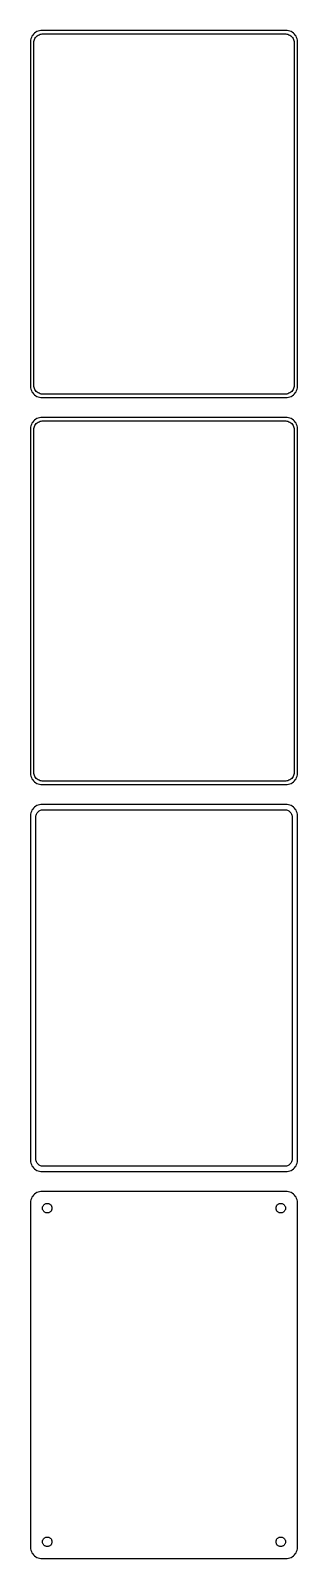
# Model space of a CAD drawing. Header units: metres. Extents: x -60 to 60, y 614 to 1300.
import ezdxf

# ---------------------------------------------------------------- set-up
doc = ezdxf.new("R2010")
doc.units = ezdxf.units.M

msp = doc.modelspace()

# ---------------------------------------------------------------- linework, layer by layer
for p, q in [((-59.0451, 1298.44), (-59.3815, 1297.91)), ((-58.6448, 1298.92), (-59.0451, 1298.44)), ((-58.1871, 1299.35), (-58.6448, 1298.92)), ((-57.6791, 1299.72), (-58.1871, 1299.35)), ((-57.1289, 1300.02), (-57.6791, 1299.72)), ((-56.5451, 1300.26), (-57.1289, 1300.02)), ((-56.6433, 1298.38), (-56.2031, 1298.62)), ((-55.9369, 1300.41), (-56.5451, 1300.26)), ((-56.2031, 1298.62), (-55.7361, 1298.8)), ((-55.3139, 1300.49), (-55.9369, 1300.41)), ((-55.7361, 1298.8), (-55.2495, 1298.93)), ((55.3139, 1300.49), (-55.3139, 1300.49)), ((-55.2495, 1298.93), (-54.7512, 1298.99)), ((-54.7512, 1298.99), (54.7512, 1298.99)), ((54.7512, 1298.99), (55.2495, 1298.93)), ((55.2495, 1298.93), (55.7361, 1298.8)), ((55.9369, 1300.41), (55.3139, 1300.49)), ((55.7361, 1298.8), (56.2031, 1298.62)), ((56.5451, 1300.26), (55.9369, 1300.41)), ((56.2031, 1298.62), (56.6433, 1298.38)), ((57.1289, 1300.02), (56.5451, 1300.26)), ((57.6791, 1299.72), (57.1289, 1300.02)), ((58.1871, 1299.35), (57.6791, 1299.72)), ((58.6448, 1298.92), (58.1871, 1299.35)), ((59.0451, 1298.44), (58.6448, 1298.92)), ((59.3815, 1297.91), (59.0451, 1298.44)), ((-59.9606, 1296.13), (-60, 1295.5)), ((-60, 1295.5), (-60, 1140.5)), ((-59.8429, 1296.74), (-59.9606, 1296.13)), ((-59.6489, 1297.34), (-59.8429, 1296.74)), ((-59.3815, 1297.91), (-59.6489, 1297.34)), ((-58.5, 1295), (-58.4685, 1295.5)), ((-58.5, 1141), (-58.5, 1295)), ((-58.4685, 1295.5), (-58.3743, 1295.99)), ((-58.3743, 1295.99), (-58.2191, 1296.47)), ((-58.2191, 1296.47), (-58.0052, 1296.93)), ((-58.0052, 1296.93), (-57.7361, 1297.35)), ((-57.7361, 1297.35), (-57.4159, 1297.74)), ((-57.4159, 1297.74), (-57.0497, 1298.08)), ((-57.0497, 1298.08), (-56.6433, 1298.38)), ((56.6433, 1298.38), (57.0497, 1298.08)), ((57.0497, 1298.08), (57.4159, 1297.74)), ((57.4159, 1297.74), (57.7361, 1297.35)), ((57.7361, 1297.35), (58.0052, 1296.93)), ((58.0052, 1296.93), (58.2191, 1296.47)), ((58.2191, 1296.47), (58.3743, 1295.99)), ((58.3743, 1295.99), (58.4685, 1295.5)), ((58.4685, 1295.5), (58.5, 1295)), ((58.5, 1295), (58.5, 1141)), ((59.6489, 1297.34), (59.3815, 1297.91)), ((59.8429, 1296.74), (59.6489, 1297.34)), ((59.9606, 1296.13), (59.8429, 1296.74)), ((60, 1295.5), (59.9606, 1296.13)), ((60, 1140.5), (60, 1295.5)), ((-60, 1140.5), (-59.9606, 1139.87)), ((-58.4685, 1140.5), (-58.5, 1141)), ((-58.3743, 1140.01), (-58.4685, 1140.5)), ((58.4685, 1140.5), (58.3743, 1140.01)), ((58.5, 1141), (58.4685, 1140.5)), ((59.9606, 1139.87), (60, 1140.5)), ((-59.9606, 1139.87), (-59.8429, 1139.26)), ((-59.8429, 1139.26), (-59.6489, 1138.66)), ((-59.6489, 1138.66), (-59.3815, 1138.09)), ((-59.3815, 1138.09), (-59.0451, 1137.56)), ((-59.0451, 1137.56), (-58.6448, 1137.08)), ((-58.6448, 1137.08), (-58.1871, 1136.65)), ((-58.2191, 1139.53), (-58.3743, 1140.01)), ((-58.0052, 1139.07), (-58.2191, 1139.53)), ((-58.1871, 1136.65), (-57.6791, 1136.28)), ((-57.7361, 1138.65), (-58.0052, 1139.07)), ((-57.4159, 1138.26), (-57.7361, 1138.65)), ((-57.6791, 1136.28), (-57.1289, 1135.98)), ((-57.0497, 1137.92), (-57.4159, 1138.26)), ((-57.1289, 1135.98), (-56.5451, 1135.74)), ((-56.6433, 1137.62), (-57.0497, 1137.92)), ((-56.2031, 1137.38), (-56.6433, 1137.62)), ((-56.5451, 1135.74), (-55.9369, 1135.59)), ((-55.7361, 1137.2), (-56.2031, 1137.38)), ((-55.9369, 1135.59), (-55.3139, 1135.51)), ((-55.2495, 1137.07), (-55.7361, 1137.2)), ((-55.3139, 1135.51), (55.3139, 1135.51)), ((-54.7512, 1137.01), (-55.2495, 1137.07)), ((54.7512, 1137.01), (-54.7512, 1137.01)), ((55.2495, 1137.07), (54.7512, 1137.01)), ((55.7361, 1137.2), (55.2495, 1137.07)), ((55.3139, 1135.51), (55.9369, 1135.59)), ((56.2031, 1137.38), (55.7361, 1137.2)), ((55.9369, 1135.59), (56.5451, 1135.74)), ((56.6433, 1137.62), (56.2031, 1137.38)), ((56.5451, 1135.74), (57.1289, 1135.98)), ((57.0497, 1137.92), (56.6433, 1137.62)), ((57.4159, 1138.26), (57.0497, 1137.92)), ((57.1289, 1135.98), (57.6791, 1136.28)), ((57.7361, 1138.65), (57.4159, 1138.26)), ((57.6791, 1136.28), (58.1871, 1136.65)), ((58.0052, 1139.07), (57.7361, 1138.65)), ((58.2191, 1139.53), (58.0052, 1139.07)), ((58.1871, 1136.65), (58.6448, 1137.08)), ((58.3743, 1140.01), (58.2191, 1139.53)), ((58.6448, 1137.08), (59.0451, 1137.56)), ((59.0451, 1137.56), (59.3815, 1138.09)), ((59.3815, 1138.09), (59.6489, 1138.66)), ((59.6489, 1138.66), (59.8429, 1139.26)), ((59.8429, 1139.26), (59.9606, 1139.87)), ((-59.9606, 1122.13), (-60, 1121.5)), ((-60, 1121.5), (-60, 966.5)), ((-59.8429, 1122.74), (-59.9606, 1122.13)), ((-59.6489, 1123.34), (-59.8429, 1122.74)), ((-59.3815, 1123.91), (-59.6489, 1123.34)), ((-59.0451, 1124.44), (-59.3815, 1123.91)), ((-58.6448, 1124.92), (-59.0451, 1124.44)), ((-58.1871, 1125.35), (-58.6448, 1124.92)), ((-58.5, 1121), (-58.4685, 1121.5)), ((-58.5, 967), (-58.5, 1121)), ((-58.4685, 1121.5), (-58.3743, 1121.99)), ((-58.3743, 1121.99), (-58.2191, 1122.47)), ((-58.2191, 1122.47), (-58.0052, 1122.93)), ((-57.6791, 1125.72), (-58.1871, 1125.35)), ((-58.0052, 1122.93), (-57.7361, 1123.35)), ((-57.7361, 1123.35), (-57.4159, 1123.74)), ((-57.1289, 1126.02), (-57.6791, 1125.72)), ((-57.4159, 1123.74), (-57.0497, 1124.08)), ((-56.5451, 1126.26), (-57.1289, 1126.02)), ((-57.0497, 1124.08), (-56.6433, 1124.38)), ((-56.6433, 1124.38), (-56.2031, 1124.62)), ((-55.9369, 1126.41), (-56.5451, 1126.26)), ((-56.2031, 1124.62), (-55.7361, 1124.8)), ((-55.3139, 1126.49), (-55.9369, 1126.41)), ((-55.7361, 1124.8), (-55.2495, 1124.93)), ((55.3139, 1126.49), (-55.3139, 1126.49)), ((-55.2495, 1124.93), (-54.7512, 1124.99)), ((-54.7512, 1124.99), (54.7512, 1124.99)), ((54.7512, 1124.99), (55.2495, 1124.93)), ((55.2495, 1124.93), (55.7361, 1124.8)), ((55.9369, 1126.41), (55.3139, 1126.49)), ((55.7361, 1124.8), (56.2031, 1124.62)), ((56.5451, 1126.26), (55.9369, 1126.41)), ((56.2031, 1124.62), (56.6433, 1124.38)), ((57.1289, 1126.02), (56.5451, 1126.26)), ((56.6433, 1124.38), (57.0497, 1124.08)), ((57.0497, 1124.08), (57.4159, 1123.74)), ((57.6791, 1125.72), (57.1289, 1126.02)), ((57.4159, 1123.74), (57.7361, 1123.35)), ((58.1871, 1125.35), (57.6791, 1125.72)), ((57.7361, 1123.35), (58.0052, 1122.93)), ((58.0052, 1122.93), (58.2191, 1122.47)), ((58.6448, 1124.92), (58.1871, 1125.35)), ((58.2191, 1122.47), (58.3743, 1121.99)), ((58.3743, 1121.99), (58.4685, 1121.5)), ((58.4685, 1121.5), (58.5, 1121)), ((58.5, 1121), (58.5, 967)), ((59.0451, 1124.44), (58.6448, 1124.92)), ((59.3815, 1123.91), (59.0451, 1124.44)), ((59.6489, 1123.34), (59.3815, 1123.91)), ((59.8429, 1122.74), (59.6489, 1123.34)), ((59.9606, 1122.13), (59.8429, 1122.74)), ((60, 1121.5), (59.9606, 1122.13)), ((60, 966.5), (60, 1121.5)), ((-60, 966.5), (-59.9606, 965.873)), ((-59.9606, 965.873), (-59.8429, 965.257)), ((-59.8429, 965.257), (-59.6489, 964.659)), ((-59.6489, 964.659), (-59.3815, 964.091)), ((-59.3815, 964.091), (-59.0451, 963.561)), ((-59.0451, 963.561), (-58.6448, 963.077)), ((-58.6448, 963.077), (-58.1871, 962.647)), ((-58.4685, 966.499), (-58.5, 967)), ((-58.3743, 966.005), (-58.4685, 966.499)), ((-58.2191, 965.528), (-58.3743, 966.005)), ((-58.0052, 965.073), (-58.2191, 965.528)), ((-58.1871, 962.647), (-57.6791, 962.278)), ((-57.7361, 964.649), (-58.0052, 965.073)), ((-57.4159, 964.262), (-57.7361, 964.649)), ((-57.6791, 962.278), (-57.1289, 961.976)), ((-57.0497, 963.918), (-57.4159, 964.262)), ((-57.1289, 961.976), (-56.5451, 961.745)), ((-56.6433, 963.623), (-57.0497, 963.918)), ((-56.2031, 963.381), (-56.6433, 963.623)), ((-55.7361, 963.196), (-56.2031, 963.381)), ((-55.2495, 963.071), (-55.7361, 963.196)), ((-54.7512, 963.008), (-55.2495, 963.071)), ((54.7512, 963.008), (-54.7512, 963.008)), ((55.2495, 963.071), (54.7512, 963.008)), ((55.7361, 963.196), (55.2495, 963.071)), ((56.2031, 963.381), (55.7361, 963.196)), ((56.6433, 963.623), (56.2031, 963.381)), ((56.5451, 961.745), (57.1289, 961.976)), ((57.0497, 963.918), (56.6433, 963.623)), ((57.4159, 964.262), (57.0497, 963.918)), ((57.1289, 961.976), (57.6791, 962.278)), ((57.7361, 964.649), (57.4159, 964.262)), ((57.6791, 962.278), (58.1871, 962.647)), ((58.0052, 965.073), (57.7361, 964.649)), ((58.2191, 965.528), (58.0052, 965.073)), ((58.1871, 962.647), (58.6448, 963.077)), ((58.3743, 966.005), (58.2191, 965.528)), ((58.4685, 966.499), (58.3743, 966.005)), ((58.5, 967), (58.4685, 966.499)), ((58.6448, 963.077), (59.0451, 963.561)), ((59.0451, 963.561), (59.3815, 964.091)), ((59.3815, 964.091), (59.6489, 964.659)), ((59.6489, 964.659), (59.8429, 965.257)), ((59.8429, 965.257), (59.9606, 965.873)), ((59.9606, 965.873), (60, 966.5)), ((-56.5451, 961.745), (-55.9369, 961.589)), ((-55.9369, 961.589), (-55.3139, 961.51)), ((-55.3139, 961.51), (55.3139, 961.51)), ((55.3139, 961.51), (55.9369, 961.589)), ((55.9369, 961.589), (56.5451, 961.745)), ((-59.9606, 948.127), (-60, 947.5)), ((-59.8429, 948.743), (-59.9606, 948.127)), ((-59.6489, 949.341), (-59.8429, 948.743)), ((-59.3815, 949.909), (-59.6489, 949.341)), ((-59.0451, 950.439), (-59.3815, 949.909)), ((-58.6448, 950.923), (-59.0451, 950.439)), ((-58.1871, 951.353), (-58.6448, 950.923)), ((-57.6791, 951.722), (-58.1871, 951.353)), ((-57.1289, 952.024), (-57.6791, 951.722)), ((-57.5151, 947.774), (-57.3943, 948.146)), ((-57.3943, 948.146), (-57.2279, 948.5)), ((-57.2279, 948.5), (-57.0184, 948.83)), ((-56.5451, 952.255), (-57.1289, 952.024)), ((-57.0184, 948.83), (-56.7692, 949.131)), ((-56.7692, 949.131), (-56.4842, 949.399)), ((-55.9369, 952.411), (-56.5451, 952.255)), ((-56.4842, 949.399), (-56.168, 949.628)), ((-56.168, 949.628), (-55.8254, 949.817)), ((-55.3139, 952.49), (-55.9369, 952.411)), ((-55.8254, 949.817), (-55.4619, 949.961)), ((-55.4619, 949.961), (-55.0833, 950.058)), ((55.3139, 952.49), (-55.3139, 952.49)), ((-55.0833, 950.058), (-54.6954, 950.107)), ((-54.6954, 950.107), (54.6954, 950.107)), ((54.6954, 950.107), (55.0833, 950.058)), ((55.0833, 950.058), (55.4619, 949.961)), ((55.9369, 952.411), (55.3139, 952.49)), ((55.4619, 949.961), (55.8254, 949.817)), ((55.8254, 949.817), (56.168, 949.628)), ((56.5451, 952.255), (55.9369, 952.411)), ((56.168, 949.628), (56.4842, 949.399)), ((56.4842, 949.399), (56.7692, 949.131)), ((57.1289, 952.024), (56.5451, 952.255)), ((56.7692, 949.131), (57.0184, 948.83)), ((57.0184, 948.83), (57.2279, 948.5)), ((57.6791, 951.722), (57.1289, 952.024)), ((57.2279, 948.5), (57.3943, 948.146)), ((57.3943, 948.146), (57.5151, 947.774)), ((58.1871, 951.353), (57.6791, 951.722)), ((58.6448, 950.923), (58.1871, 951.353)), ((59.0451, 950.439), (58.6448, 950.923)), ((59.3815, 949.909), (59.0451, 950.439)), ((59.6489, 949.341), (59.3815, 949.909)), ((59.8429, 948.743), (59.6489, 949.341)), ((59.9606, 948.127), (59.8429, 948.743)), ((60, 947.5), (59.9606, 948.127)), ((-60, 947.5), (-60, 792.5)), ((-57.6129, 947), (-57.5884, 947.39)), ((-57.6129, 793), (-57.6129, 947)), ((-57.5884, 947.39), (-57.5151, 947.774)), ((57.5151, 947.774), (57.5884, 947.39)), ((57.5884, 947.39), (57.6129, 947)), ((57.6129, 947), (57.6129, 793)), ((60, 792.5), (60, 947.5)), ((-60, 792.5), (-59.9606, 791.873)), ((-59.9606, 791.873), (-59.8429, 791.257)), ((-59.8429, 791.257), (-59.6489, 790.659)), ((-59.6489, 790.659), (-59.3815, 790.091)), ((-59.3815, 790.091), (-59.0451, 789.561)), ((-57.5884, 792.61), (-57.6129, 793)), ((-57.5151, 792.226), (-57.5884, 792.61)), ((-57.3943, 791.854), (-57.5151, 792.226)), ((-57.2279, 791.5), (-57.3943, 791.854)), ((-57.0184, 791.17), (-57.2279, 791.5)), ((-56.7692, 790.869), (-57.0184, 791.17)), ((-56.4842, 790.601), (-56.7692, 790.869)), ((-56.168, 790.372), (-56.4842, 790.601)), ((-55.8254, 790.183), (-56.168, 790.372)), ((-55.4619, 790.039), (-55.8254, 790.183)), ((-55.0833, 789.942), (-55.4619, 790.039)), ((55.4619, 790.039), (55.0833, 789.942)), ((55.8254, 790.183), (55.4619, 790.039)), ((56.168, 790.372), (55.8254, 790.183)), ((56.4842, 790.601), (56.168, 790.372)), ((56.7692, 790.869), (56.4842, 790.601)), ((57.0184, 791.17), (56.7692, 790.869)), ((57.2279, 791.5), (57.0184, 791.17)), ((57.3943, 791.854), (57.2279, 791.5)), ((57.5151, 792.226), (57.3943, 791.854)), ((57.5884, 792.61), (57.5151, 792.226)), ((57.6129, 793), (57.5884, 792.61)), ((59.0451, 789.561), (59.3815, 790.091)), ((59.3815, 790.091), (59.6489, 790.659)), ((59.6489, 790.659), (59.8429, 791.257)), ((59.8429, 791.257), (59.9606, 791.873)), ((59.9606, 791.873), (60, 792.5)), ((-59.0451, 789.561), (-58.6448, 789.077)), ((-58.6448, 789.077), (-58.1871, 788.647)), ((-58.1871, 788.647), (-57.6791, 788.278)), ((-57.6791, 788.278), (-57.1289, 787.976)), ((-57.1289, 787.976), (-56.5451, 787.745)), ((-56.5451, 787.745), (-55.9369, 787.589)), ((-55.9369, 787.589), (-55.3139, 787.51)), ((-55.3139, 787.51), (55.3139, 787.51)), ((-54.6954, 789.893), (-55.0833, 789.942)), ((54.6954, 789.893), (-54.6954, 789.893)), ((55.0833, 789.942), (54.6954, 789.893)), ((55.3139, 787.51), (55.9369, 787.589)), ((55.9369, 787.589), (56.5451, 787.745)), ((56.5451, 787.745), (57.1289, 787.976)), ((57.1289, 787.976), (57.6791, 788.278)), ((57.6791, 788.278), (58.1871, 788.647)), ((58.1871, 788.647), (58.6448, 789.077)), ((58.6448, 789.077), (59.0451, 789.561)), ((-59.0451, 776.439), (-59.3815, 775.909)), ((-58.6448, 776.923), (-59.0451, 776.439)), ((-58.1871, 777.353), (-58.6448, 776.923)), ((-57.6791, 777.722), (-58.1871, 777.353)), ((-57.1289, 778.024), (-57.6791, 777.722)), ((-56.5451, 778.255), (-57.1289, 778.024)), ((-55.9369, 778.411), (-56.5451, 778.255)), ((-55.3139, 778.49), (-55.9369, 778.411)), ((55.3139, 778.49), (-55.3139, 778.49)), ((55.9369, 778.411), (55.3139, 778.49)), ((56.5451, 778.255), (55.9369, 778.411)), ((57.1289, 778.024), (56.5451, 778.255)), ((57.6791, 777.722), (57.1289, 778.024)), ((58.1871, 777.353), (57.6791, 777.722)), ((58.6448, 776.923), (58.1871, 777.353)), ((59.0451, 776.439), (58.6448, 776.923)), ((59.3815, 775.909), (59.0451, 776.439)), ((-59.9606, 774.127), (-60, 773.5)), ((-60, 773.5), (-60, 618.5)), ((-59.8429, 774.743), (-59.9606, 774.127)), ((-59.6489, 775.341), (-59.8429, 774.743)), ((-59.3815, 775.909), (-59.6489, 775.341)), ((-54.6353, 771), (-54.6185, 771.268)), ((-54.6185, 770.732), (-54.6353, 771)), ((-54.6185, 771.268), (-54.5682, 771.531)), ((-54.5682, 770.469), (-54.6185, 770.732)), ((-54.5682, 771.531), (-54.4853, 771.786)), ((-54.4853, 770.214), (-54.5682, 770.469)), ((-54.4853, 771.786), (-54.3712, 772.029)), ((-54.3712, 769.971), (-54.4853, 770.214)), ((-54.3712, 772.029), (-54.2275, 772.255)), ((-54.2275, 769.745), (-54.3712, 769.971)), ((-54.2275, 772.255), (-54.0565, 772.462)), ((-54.0565, 769.538), (-54.2275, 769.745)), ((-54.0565, 772.462), (-53.8611, 772.645)), ((-53.8611, 769.355), (-54.0565, 769.538)), ((-53.8611, 772.645), (-53.6441, 772.803)), ((-53.6441, 772.803), (-53.4092, 772.932)), ((-53.4092, 772.932), (-53.1598, 773.031)), ((-53.1598, 773.031), (-52.9001, 773.097)), ((-52.9001, 773.097), (-52.6341, 773.131)), ((-52.6341, 773.131), (-52.3659, 773.131)), ((-52.3659, 773.131), (-52.0999, 773.097)), ((-52.0999, 773.097), (-51.8401, 773.031)), ((-51.8401, 773.031), (-51.5908, 772.932)), ((-51.5908, 772.932), (-51.3559, 772.803)), ((-51.3559, 772.803), (-51.1389, 772.645)), ((-51.1389, 772.645), (-50.9434, 772.462)), ((-50.9434, 769.538), (-51.1389, 769.355)), ((-50.9434, 772.462), (-50.7725, 772.255)), ((-50.7725, 769.745), (-50.9434, 769.538)), ((-50.7725, 772.255), (-50.6288, 772.029)), ((-50.6288, 769.971), (-50.7725, 769.745)), ((-50.6288, 772.029), (-50.5146, 771.786)), ((-50.5146, 770.214), (-50.6288, 769.971)), ((-50.5146, 771.786), (-50.4318, 771.531)), ((-50.4318, 770.469), (-50.5146, 770.214)), ((-50.4318, 771.531), (-50.3815, 771.268)), ((-50.3815, 770.732), (-50.4318, 770.469)), ((-50.3815, 771.268), (-50.3647, 771)), ((-50.3647, 771), (-50.3815, 770.732)), ((50.3647, 771), (50.3815, 771.268)), ((50.3815, 770.732), (50.3647, 771)), ((50.3815, 771.268), (50.4318, 771.531)), ((50.4318, 770.469), (50.3815, 770.732)), ((50.4318, 771.531), (50.5146, 771.786)), ((50.5146, 770.214), (50.4318, 770.469)), ((50.5146, 771.786), (50.6288, 772.029)), ((50.6288, 769.971), (50.5146, 770.214)), ((50.6288, 772.029), (50.7725, 772.255)), ((50.7725, 769.745), (50.6288, 769.971)), ((50.7725, 772.255), (50.9434, 772.462)), ((50.9434, 769.538), (50.7725, 769.745)), ((50.9434, 772.462), (51.1389, 772.645)), ((51.1389, 769.355), (50.9434, 769.538)), ((51.1389, 772.645), (51.3559, 772.803)), ((51.3559, 772.803), (51.5908, 772.932)), ((51.5908, 772.932), (51.8401, 773.031)), ((51.8401, 773.031), (52.0999, 773.097)), ((52.0999, 773.097), (52.3659, 773.131)), ((52.3659, 773.131), (52.6341, 773.131)), ((52.6341, 773.131), (52.9001, 773.097)), ((52.9001, 773.097), (53.1598, 773.031)), ((53.1598, 773.031), (53.4092, 772.932)), ((53.4092, 772.932), (53.6441, 772.803)), ((53.6441, 772.803), (53.8611, 772.645)), ((53.8611, 772.645), (54.0565, 772.462)), ((54.0565, 769.538), (53.8611, 769.355)), ((54.0565, 772.462), (54.2275, 772.255)), ((54.2275, 769.745), (54.0565, 769.538)), ((54.2275, 772.255), (54.3712, 772.029)), ((54.3712, 769.971), (54.2275, 769.745)), ((54.3712, 772.029), (54.4853, 771.786)), ((54.4853, 770.214), (54.3712, 769.971)), ((54.4853, 771.786), (54.5682, 771.531)), ((54.5682, 770.469), (54.4853, 770.214)), ((54.5682, 771.531), (54.6185, 771.268)), ((54.6185, 770.732), (54.5682, 770.469)), ((54.6185, 771.268), (54.6353, 771)), ((54.6353, 771), (54.6185, 770.732)), ((59.6489, 775.341), (59.3815, 775.909)), ((59.8429, 774.743), (59.6489, 775.341)), ((59.9606, 774.127), (59.8429, 774.743)), ((60, 773.5), (59.9606, 774.127)), ((60, 618.5), (60, 773.5)), ((-53.6441, 769.197), (-53.8611, 769.355)), ((-53.4092, 769.068), (-53.6441, 769.197)), ((-53.1598, 768.969), (-53.4092, 769.068)), ((-52.9001, 768.903), (-53.1598, 768.969)), ((-52.6341, 768.869), (-52.9001, 768.903)), ((-52.3659, 768.869), (-52.6341, 768.869)), ((-52.0999, 768.903), (-52.3659, 768.869)), ((-51.8401, 768.969), (-52.0999, 768.903)), ((-51.5908, 769.068), (-51.8401, 768.969)), ((-51.3559, 769.197), (-51.5908, 769.068)), ((-51.1389, 769.355), (-51.3559, 769.197)), ((51.3559, 769.197), (51.1389, 769.355)), ((51.5908, 769.068), (51.3559, 769.197)), ((51.8401, 768.969), (51.5908, 769.068)), ((52.0999, 768.903), (51.8401, 768.969)), ((52.3659, 768.869), (52.0999, 768.903)), ((52.6341, 768.869), (52.3659, 768.869)), ((52.9001, 768.903), (52.6341, 768.869)), ((53.1598, 768.969), (52.9001, 768.903)), ((53.4092, 769.068), (53.1598, 768.969)), ((53.6441, 769.197), (53.4092, 769.068)), ((53.8611, 769.355), (53.6441, 769.197)), ((-60, 618.5), (-59.9606, 617.873)), ((-54.6353, 621), (-54.6185, 621.268)), ((-54.6185, 620.732), (-54.6353, 621)), ((-54.6185, 621.268), (-54.5682, 621.531)), ((-54.5682, 620.469), (-54.6185, 620.732)), ((-54.5682, 621.531), (-54.4853, 621.786)), ((-54.4853, 620.214), (-54.5682, 620.469)), ((-54.4853, 621.786), (-54.3712, 622.029)), ((-54.3712, 619.971), (-54.4853, 620.214)), ((-54.3712, 622.029), (-54.2275, 622.255)), ((-54.2275, 619.745), (-54.3712, 619.971)), ((-54.2275, 622.255), (-54.0565, 622.462)), ((-54.0565, 619.538), (-54.2275, 619.745)), ((-54.0565, 622.462), (-53.8611, 622.645)), ((-53.8611, 619.355), (-54.0565, 619.538)), ((-53.8611, 622.645), (-53.6441, 622.803)), ((-53.6441, 619.197), (-53.8611, 619.355)), ((-53.6441, 622.803), (-53.4092, 622.932)), ((-53.4092, 619.068), (-53.6441, 619.197)), ((-53.4092, 622.932), (-53.1598, 623.031)), ((-53.1598, 618.969), (-53.4092, 619.068)), ((-53.1598, 623.031), (-52.9001, 623.097)), ((-52.9001, 618.903), (-53.1598, 618.969)), ((-52.9001, 623.097), (-52.6341, 623.131)), ((-52.6341, 618.869), (-52.9001, 618.903)), ((-52.6341, 623.131), (-52.3659, 623.131)), ((-52.3659, 618.869), (-52.6341, 618.869)), ((-52.3659, 623.131), (-52.0999, 623.097)), ((-52.0999, 618.903), (-52.3659, 618.869)), ((-52.0999, 623.097), (-51.8401, 623.031)), ((-51.8401, 618.969), (-52.0999, 618.903)), ((-51.8401, 623.031), (-51.5908, 622.932)), ((-51.5908, 619.068), (-51.8401, 618.969)), ((-51.5908, 622.932), (-51.3559, 622.803)), ((-51.3559, 619.197), (-51.5908, 619.068)), ((-51.3559, 622.803), (-51.1389, 622.645)), ((-51.1389, 619.355), (-51.3559, 619.197)), ((-51.1389, 622.645), (-50.9434, 622.462)), ((-50.9434, 619.538), (-51.1389, 619.355)), ((-50.9434, 622.462), (-50.7725, 622.255)), ((-50.7725, 619.745), (-50.9434, 619.538)), ((-50.7725, 622.255), (-50.6288, 622.029)), ((-50.6288, 619.971), (-50.7725, 619.745)), ((-50.6288, 622.029), (-50.5146, 621.786)), ((-50.5146, 620.214), (-50.6288, 619.971)), ((-50.5146, 621.786), (-50.4318, 621.531)), ((-50.4318, 620.469), (-50.5146, 620.214)), ((-50.4318, 621.531), (-50.3815, 621.268)), ((-50.3815, 620.732), (-50.4318, 620.469)), ((-50.3815, 621.268), (-50.3647, 621)), ((-50.3647, 621), (-50.3815, 620.732)), ((50.3647, 621), (50.3815, 621.268)), ((50.3815, 620.732), (50.3647, 621)), ((50.3815, 621.268), (50.4318, 621.531)), ((50.4318, 620.469), (50.3815, 620.732)), ((50.4318, 621.531), (50.5146, 621.786)), ((50.5146, 620.214), (50.4318, 620.469)), ((50.5146, 621.786), (50.6288, 622.029)), ((50.6288, 619.971), (50.5146, 620.214)), ((50.6288, 622.029), (50.7725, 622.255)), ((50.7725, 619.745), (50.6288, 619.971)), ((50.7725, 622.255), (50.9434, 622.462)), ((50.9434, 619.538), (50.7725, 619.745)), ((50.9434, 622.462), (51.1389, 622.645)), ((51.1389, 619.355), (50.9434, 619.538)), ((51.1389, 622.645), (51.3559, 622.803)), ((51.3559, 619.197), (51.1389, 619.355)), ((51.3559, 622.803), (51.5908, 622.932)), ((51.5908, 619.068), (51.3559, 619.197)), ((51.5908, 622.932), (51.8401, 623.031)), ((51.8401, 618.969), (51.5908, 619.068)), ((51.8401, 623.031), (52.0999, 623.097)), ((52.0999, 618.903), (51.8401, 618.969)), ((52.0999, 623.097), (52.3659, 623.131)), ((52.3659, 618.869), (52.0999, 618.903)), ((52.3659, 623.131), (52.6341, 623.131)), ((52.6341, 618.869), (52.3659, 618.869)), ((52.6341, 623.131), (52.9001, 623.097)), ((52.9001, 618.903), (52.6341, 618.869)), ((52.9001, 623.097), (53.1598, 623.031)), ((53.1598, 618.969), (52.9001, 618.903)), ((53.1598, 623.031), (53.4092, 622.932)), ((53.4092, 619.068), (53.1598, 618.969)), ((53.4092, 622.932), (53.6441, 622.803)), ((53.6441, 619.197), (53.4092, 619.068)), ((53.6441, 622.803), (53.8611, 622.645)), ((53.8611, 619.355), (53.6441, 619.197)), ((53.8611, 622.645), (54.0565, 622.462)), ((54.0565, 619.538), (53.8611, 619.355)), ((54.0565, 622.462), (54.2275, 622.255)), ((54.2275, 619.745), (54.0565, 619.538)), ((54.2275, 622.255), (54.3712, 622.029)), ((54.3712, 619.971), (54.2275, 619.745)), ((54.3712, 622.029), (54.4853, 621.786)), ((54.4853, 620.214), (54.3712, 619.971)), ((54.4853, 621.786), (54.5682, 621.531)), ((54.5682, 620.469), (54.4853, 620.214)), ((54.5682, 621.531), (54.6185, 621.268)), ((54.6185, 620.732), (54.5682, 620.469)), ((54.6185, 621.268), (54.6353, 621)), ((54.6353, 621), (54.6185, 620.732)), ((59.9606, 617.873), (60, 618.5)), ((-59.9606, 617.873), (-59.8429, 617.257)), ((-59.8429, 617.257), (-59.6489, 616.659)), ((-59.6489, 616.659), (-59.3815, 616.091)), ((-59.3815, 616.091), (-59.0451, 615.561)), ((-59.0451, 615.561), (-58.6448, 615.077)), ((-58.6448, 615.077), (-58.1871, 614.647)), ((-58.1871, 614.647), (-57.6791, 614.278)), ((-57.6791, 614.278), (-57.1289, 613.976)), ((-57.1289, 613.976), (-56.5451, 613.745)), ((-56.5451, 613.745), (-55.9369, 613.589)), ((-55.9369, 613.589), (-55.3139, 613.51)), ((-55.3139, 613.51), (55.3139, 613.51)), ((55.3139, 613.51), (55.9369, 613.589)), ((55.9369, 613.589), (56.5451, 613.745)), ((56.5451, 613.745), (57.1289, 613.976)), ((57.1289, 613.976), (57.6791, 614.278)), ((57.6791, 614.278), (58.1871, 614.647)), ((58.1871, 614.647), (58.6448, 615.077)), ((58.6448, 615.077), (59.0451, 615.561)), ((59.0451, 615.561), (59.3815, 616.091)), ((59.3815, 616.091), (59.6489, 616.659)), ((59.6489, 616.659), (59.8429, 617.257)), ((59.8429, 617.257), (59.9606, 617.873))]:
    msp.add_line(p, q)

doc.saveas('drawing.dxf')
